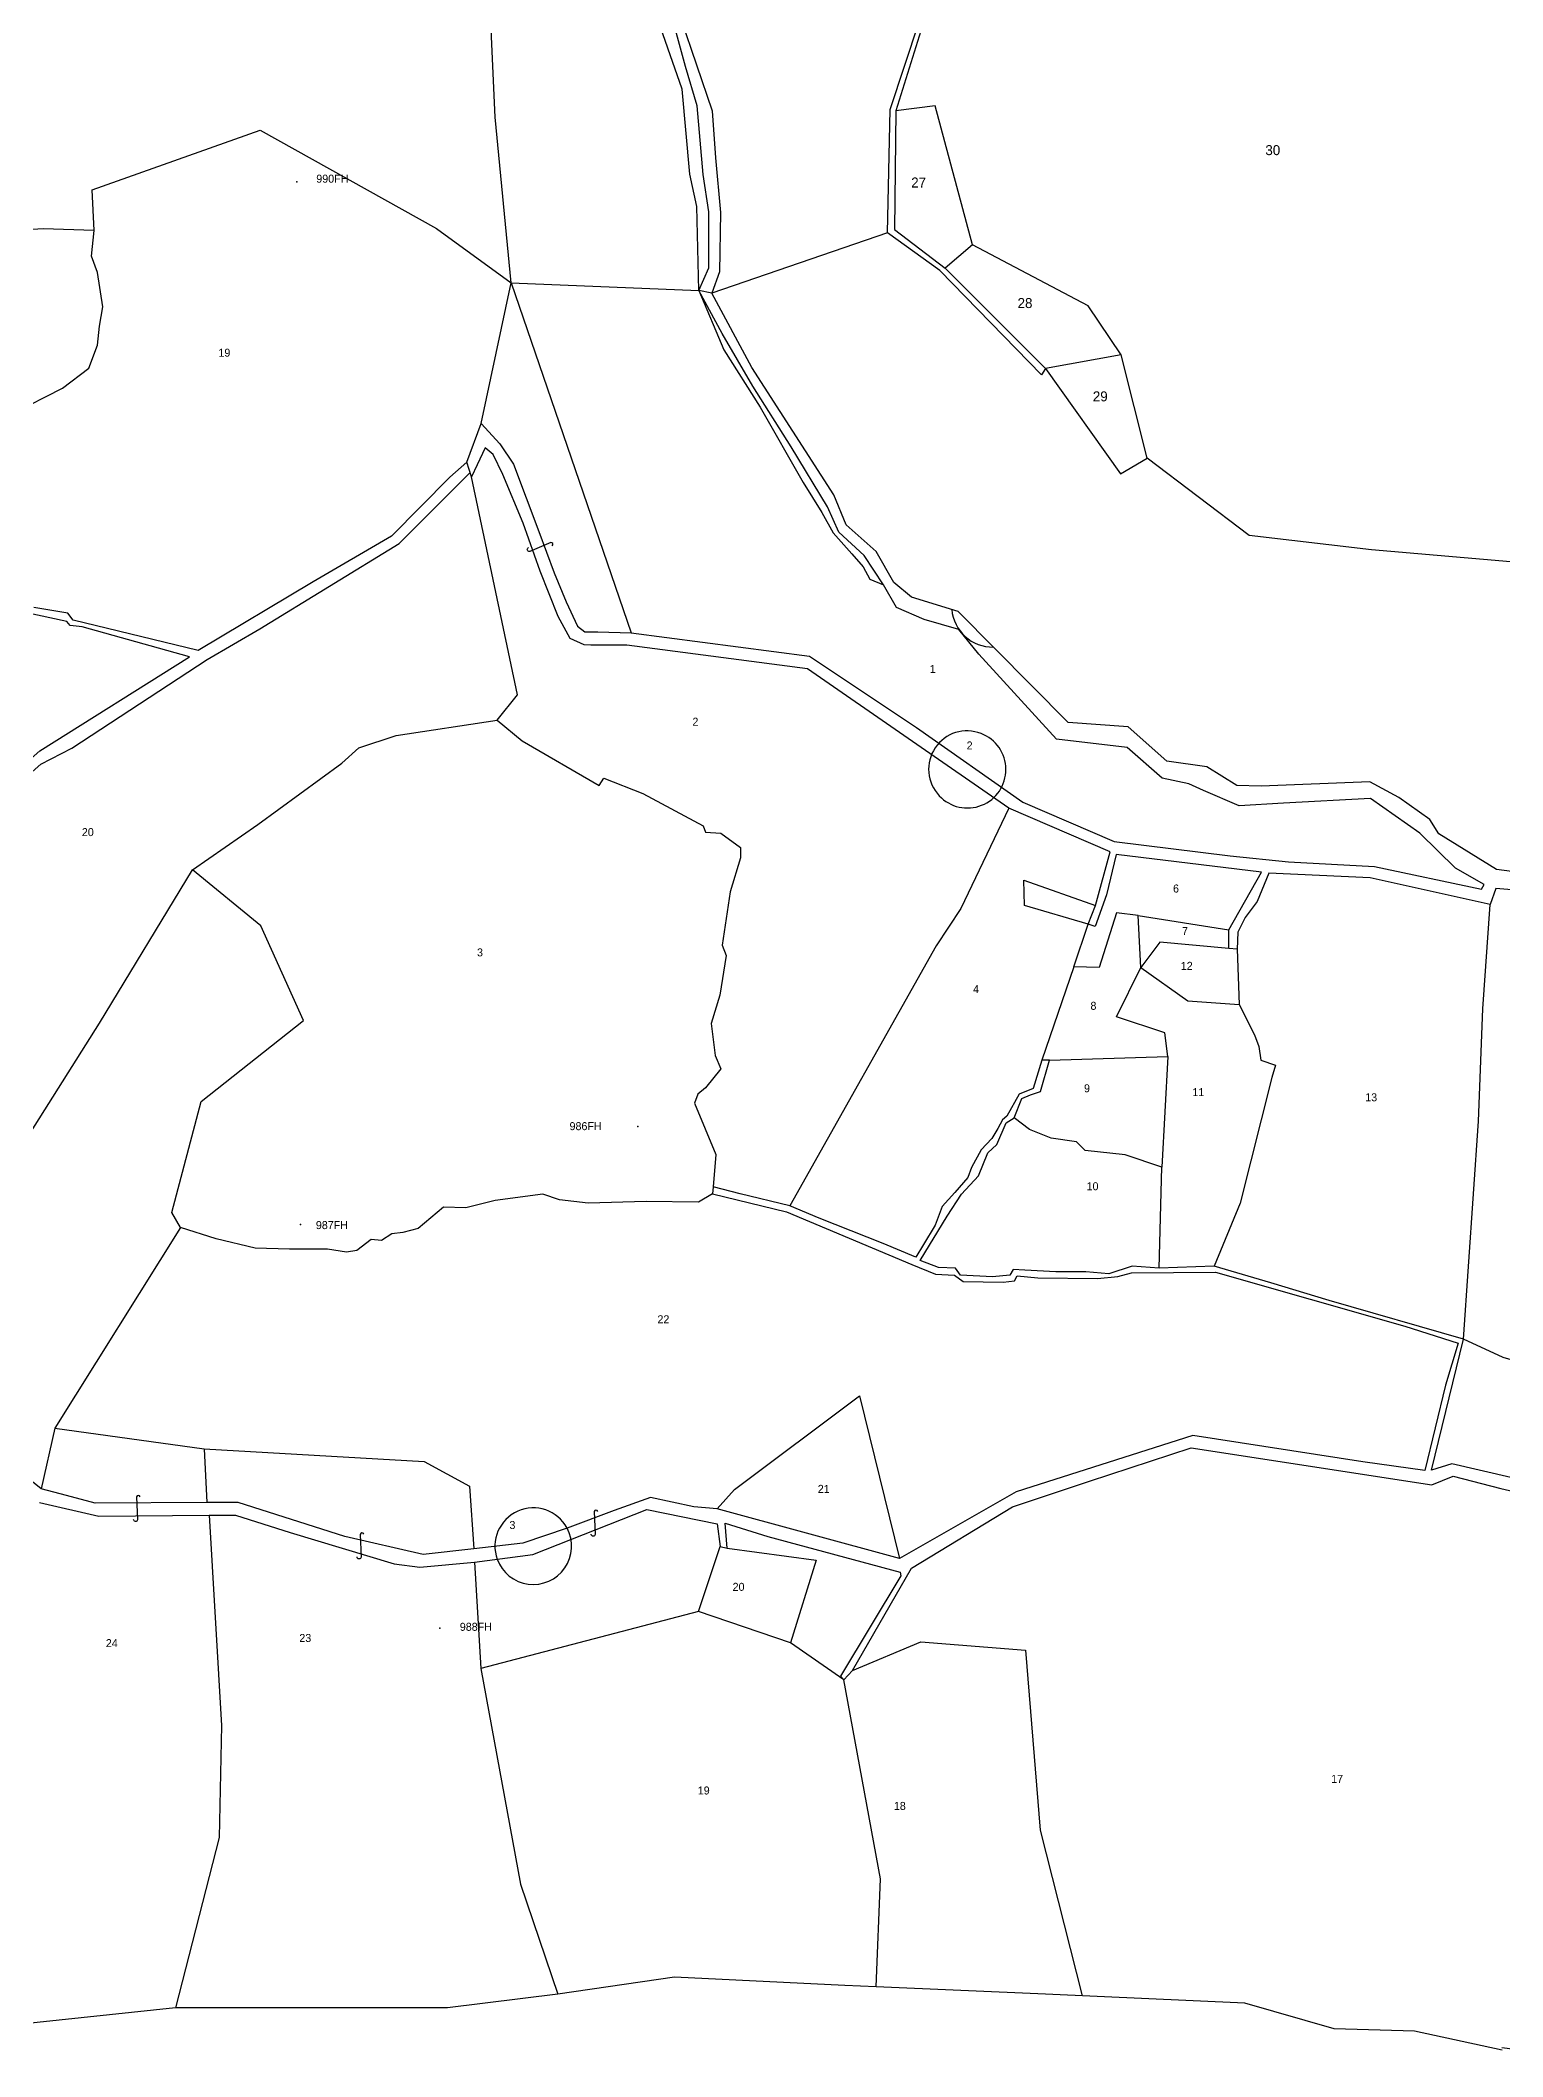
# Model space of a CAD drawing. Extents: x 149058 to 155632, y 177514 to 180719.
# Drawn here: x 151311 to 152042, y 177791 to 178799 of the extents above; entities that cross this region are included whole.
import ezdxf

# ---------------------------------------------------------------- set-up
doc = ezdxf.new("R2010")
doc.units = 0
doc.header["$MEASUREMENT"] = 0
for name, color, linetype in [('BORDER-B', 3, 'CONTINUOUS'), ('LINK', 4, 'CONTINUOUS'), ('NO', 1, 'CONTINUOUS'), ('PARCEL', 6, 'CONTINUOUS'), ('ROAD', 2, 'CONTINUOUS'), ('TRIG-P', 2, 'CONTINUOUS'), ('TRIG-T', 1, 'CONTINUOUS')]:
    doc.layers.add(name, color=color, linetype=linetype)

msp = doc.modelspace()

# ---------------------------------------------------------------- linework, layer by layer
at = {"layer": 'BORDER-B'}
for points in [[(151640.14, 178673.7), (151640.14, 178673.7), (151639.15, 178715.65), (151635.69, 178731.93), (151631.74, 178774.37), (151617.42, 178815.34), (151610.51, 178842.48), (151607.55, 178858.76), (151606.56, 178865.18), (151605.08, 178877.52), (151611.01, 178889.85), (151613.97, 178920.45), (151609.52, 178930.82), (151604.09, 178940.19), (151598.17, 178944.14)], [(152068.08, 178380.47), (152038.68, 178384.35), (152009.83, 178402.1), (152005.4, 178409.31), (151989.86, 178420.4), (151975.44, 178428.16), (151921.08, 178425.94), (151908.97, 178426.27), (151894, 178435.69), (151874.03, 178438.47), (151854.61, 178455.66), (151824.65, 178457.88), (151769.73, 178513.33), (151746.44, 178520.53), (151737.56, 178527.74), (151728.68, 178543.27), (151713.71, 178556.58), (151707.6, 178571.55), (151666.55, 178635.32), (151646.58, 178672.47), (151640.14, 178673.7), (151639.15, 178715.65), (151635.69, 178731.93), (151631.74, 178774.37), (151617.42, 178815.34)], [(151301.64, 178245.71), (151340.67, 178307.56), (151387.1, 178384.24), (151419.81, 178406.84), (151461.8, 178437.52), (151470.28, 178445.19), (151488.85, 178451.24), (151539.33, 178458.91), (151549.55, 178471.7), (151526.54, 178580.67), (151524.12, 178587.93), (151531.38, 178607.31), (151546.32, 178677.53), (151640.14, 178673.7)], [(151301.64, 178245.71), (151340.67, 178307.56), (151387.1, 178384.24), (151419.81, 178406.84), (151461.8, 178437.52), (151470.28, 178445.19), (151488.85, 178451.24), (151539.33, 178458.91), (151549.55, 178471.7), (151526.54, 178580.67), (151524.12, 178587.93), (151531.38, 178607.31), (151546.32, 178677.53), (151640.14, 178673.7)], [(152068.08, 178380.47), (152038.68, 178384.35), (152009.83, 178402.1), (152005.4, 178409.31), (151989.86, 178420.4), (151975.44, 178428.16), (151921.08, 178425.94), (151908.97, 178426.27), (151894, 178435.69), (151874.03, 178438.47), (151854.61, 178455.66), (151824.65, 178457.88), (151769.73, 178513.33), (151746.44, 178520.53), (151737.56, 178527.74), (151728.68, 178543.27), (151713.71, 178556.58), (151707.6, 178571.55), (151666.55, 178635.32), (151646.58, 178672.47), (151640.14, 178673.7)], [(152041.52, 177794.32), (151997.74, 177803.75), (151957.66, 177805), (151912.87, 177817.84), (151813.29, 177822.22), (151728.73, 177825.98), (151713.07, 177826.6), (151627.91, 177830.74), (151569.66, 177822.28), (151514.54, 177815.4), (151416.2, 177815.4), (151378.62, 177815.4), (151298.51, 177806.92), (151168.23, 177794.09), (151168.36, 177793.91)], [(152295.25, 177828.96), (152191.88, 177829.2), (152185.18, 177829.2), (152168.09, 177815.47), (152154.02, 177804.42), (152126.89, 177792.7), (152113.15, 177791.02), (152076.3, 177791.02), (152041.41, 177795.41)]]:
    msp.add_lwpolyline(points, dxfattribs=at)
at = {"layer": 'LINK'}
for points in [[(151566.82, 178546.12, 0.7746461), (151566.13, 178547.81), (151555.62, 178543.24, -0.8939598), (151555.04, 178545.2)], [(151360.98, 178070.82, 0.7746461), (151359.15, 178070.77), (151359.67, 178059.32, -0.8939598), (151357.64, 178059.48)], [(151589.64, 178063.46, 0.7746461), (151587.81, 178063.41), (151588.33, 178051.97, -0.8939598), (151586.3, 178052.12)], [(151472.67, 178052.11, 0.7746461), (151470.85, 178052.06), (151471.37, 178040.62, -0.8939598), (151469.34, 178040.77)]]:
    msp.add_lwpolyline(points, format="xyb", dxfattribs=at)
at = {"layer": 'PARCEL'}
for points in [[(151337.98, 178703.66), (151336.93, 178724.05), (151421.01, 178753.81), (151509.03, 178704.79), (151546.32, 178677.53), (151538.37, 178760.38), (151532.51, 178888.62)], [(151776.91, 178696.49), (151758.25, 178766.06), (151738.64, 178763.53)], [(151297.26, 178612.17), (151322.22, 178624.87), (151335.35, 178634.93), (151339.73, 178646.32), (151340.61, 178655.95), (151342.36, 178665.58), (151339.73, 178682.65), (151336.67, 178690.96), (151337.98, 178703.66), (151312.58, 178704.53), (151299.44, 178703.66)], [(151734.45, 178702.48), (151646.58, 178672.47)], [(152122.71, 178470.98), (152101.62, 178533.24), (151976.32, 178544.14), (151915.05, 178551.24), (151864.1, 178589.97), (151851.18, 178641.61), (151834.68, 178666), (151776.91, 178696.49), (151763.15, 178684.95)], [(151546.32, 178677.53), (151606.3, 178502.71)], [(151851.18, 178641.61), (151813.33, 178634.8)], [(151813.33, 178634.8), (151850.82, 178582.08), (151864.1, 178589.97)], [(151539.33, 178458.91), (151551.82, 178448.58), (151590.33, 178426.36), (151592.71, 178429.94), (151612.16, 178422.4), (151642.33, 178406.13), (151643.52, 178402.95), (151651.06, 178402.56), (151660.99, 178395.42), (151660.99, 178390.26), (151655.83, 178373.2), (151651.86, 178346.61), (151653.84, 178341.45), (151650.66, 178321.61), (151646.3, 178307.33), (151648.28, 178291.46), (151651.06, 178284.71), (151643.52, 178275.19), (151639.55, 178272.02), (151637.96, 178267.65), (151648.68, 178241.86), (151647.35, 178225.76)], [(151794.96, 178415), (151771.06, 178364.92), (151758.77, 178346.14), (151685.59, 178216.21)], [(151646.99, 178222.21), (151639.95, 178218.05), (151613.75, 178218.45), (151584.77, 178217.66), (151570.48, 178219.24), (151562.14, 178222.02), (151538.33, 178218.85), (151523.64, 178215.28), (151512.53, 178215.67), (151499.82, 178204.96), (151492.28, 178202.98), (151486.72, 178202.18), (151481.56, 178199.01), (151476.4, 178199.4), (151469.26, 178193.85), (151464.1, 178193.06), (151454.57, 178194.64), (151435.52, 178194.64), (151418.45, 178195.04), (151399, 178199.8), (151381.13, 178205.36), (151376.77, 178212.89), (151391.46, 178268.44), (151442.66, 178308.92), (151421.23, 178356.13), (151387.1, 178384.24)], [(151834.68, 178357.07), (151802.86, 178366.37), (151802.5, 178379.01), (151838.33, 178366.39)], [(151859.59, 178361.31), (151848.75, 178362.76), (151840.08, 178335.31), (151827.43, 178335.67), (151834.68, 178357.07)], [(151905.01, 178344.92), (151870.43, 178347.95), (151861.03, 178335.31), (151859.59, 178361.31), (151905.01, 178354.24)], [(152100.32, 178126.84), (152093.95, 178126.84), (152088.84, 178130.24), (152061.21, 178134.91), (152042.08, 178140.43), (152022.2, 178149.57), (152029.75, 178258.57), (152031.88, 178314.66), (152035.51, 178366.8)], [(151909.06, 178344.52), (151910.18, 178316.89), (151917.76, 178301.72), (151919.93, 178295.94), (151921.02, 178289.07), (151928.24, 178286.55), (151926.44, 178280.4), (151910.54, 178217.56), (151897.55, 178186.16)], [(151827.43, 178335.67), (151811.5, 178289.09)], [(151874.4, 178290.88), (151872.96, 178302.8), (151848.75, 178310.74), (151861.03, 178335.31), (151884.52, 178318.69), (151910.18, 178316.89)], [(151815.42, 178289.09), (151874.4, 178290.88), (151871.51, 178235.62)], [(151870.17, 178185.09), (151871.51, 178235.62), (151853.08, 178241.76), (151833.21, 178243.92), (151828.87, 178248.26), (151816.23, 178250.06), (151805.39, 178254.4), (151797.63, 178260.29)], [(151381.13, 178205.36), (151318.32, 178105.09), (151311.44, 178074.74)], [(151649.29, 178064.83), (151657.91, 178074.46), (151720.34, 178121.26), (151740.35, 178039.94)], [(151318.32, 178105.09), (151392.95, 178094.77), (151394.31, 178067.98)], [(151392.95, 178094.77), (151502.9, 178088.42), (151525.53, 178076.12), (151527.69, 178044.87)], [(151395.38, 178061.58), (151401.55, 177956.49), (151400.36, 177900.55), (151378.62, 177815.4)], [(151528.05, 178038.12), (151531.23, 177984.99), (151550.96, 177877.17), (151569.66, 177822.28)], [(151728.73, 177825.98), (151730.9, 177879.93), (151712.61, 177979.41), (151685.91, 177997.84), (151640.01, 178013.44), (151650.76, 178045.94)], [(151654.31, 178045.23), (151698.77, 178039.13), (151685.91, 177997.84)], [(151640.01, 178013.44), (151531.23, 177984.99)], [(151716.88, 177984.03), (151751.09, 177998.3), (151803.42, 177994.17), (151810.76, 177904.24), (151831.75, 177821.41)]]:
    msp.add_lwpolyline(points, dxfattribs=at)
for centre, radius, start, end in [((151786.93, 178516), 20.47, 184.71369, 271.19178), ((151774.11, 178434.47), 19.16, 68.29755, 223.82027), ((151774.34, 178434.31), 19.22, 222.99329, 69.12454), ((151557.4, 178046.11), 19.17, 28.24007, 199.75615), ((151557.36, 178046.2), 19.16, 200.0364, 27.95982)]:
    msp.add_arc(centre, radius, start, end, dxfattribs=at)
at = {"layer": 'ROAD'}
for points in [[(151640.14, 178673.7), (151645.19, 178685.09), (151645.19, 178712.99), (151642.24, 178731.76), (151639.28, 178766.09), (151633.38, 178785.67), (151624.79, 178817.52)], [(151631.17, 178809.52), (151646.73, 178763.53), (151648.48, 178740.09), (151650.89, 178712.76), (151650.45, 178682.98), (151646.58, 178672.47)], [(151752.67, 178808.87), (151738.64, 178763.53), (151737.95, 178704.23), (151763.15, 178684.95), (151813.33, 178634.8), (151811.36, 178631.51), (151760.52, 178683.64), (151734.45, 178702.48), (151735.76, 178764.24), (151750.24, 178807.98)], [(151531.38, 178607.31), (151540.64, 178597.1), (151547.53, 178586.97), (151560.1, 178553.35), (151567.8, 178532.68), (151573.88, 178518.1), (151579.55, 178505.95), (151583.2, 178503.11), (151589.68, 178503.11), (151606.3, 178502.71), (151695.46, 178490.96), (151748.96, 178455.31), (151802.05, 178418.04), (151847.65, 178398.39), (151905.61, 178391.1), (151934.79, 178388.26), (151977.75, 178385.83), (152031.24, 178374.49), (152032.46, 178376.92), (152018.27, 178385.02), (152000.44, 178402.44), (151975.72, 178419.86), (151932.35, 178417.43), (151910.06, 178416.22), (151892.23, 178423.91), (151884.94, 178427.15), (151871.56, 178429.99), (151854.13, 178445.38), (151818.88, 178449.43), (151779.97, 178491.97), (151770.08, 178504.37), (151752.65, 178509.23), (151738.87, 178515.31), (151732.39, 178526.65), (151722.66, 178541.24), (151710.1, 178552.99), (151704.42, 178565.54), (151686.19, 178595.52), (151667.14, 178625.91), (151651.74, 178652.24), (151640.14, 178673.7), (151652.55, 178644.14), (151670.79, 178615.37), (151692.27, 178577.7), (151701.59, 178562.71), (151707.26, 178552.58), (151716.58, 178542.05), (151722.26, 178535.57), (151725.5, 178529.49), (151732.39, 178526.65)], [(152076.85, 178371.66), (152038.35, 178374.9), (152035.51, 178366.8), (151975.53, 178380.17), (151924.87, 178382.6), (151919.19, 178368.42), (151913.12, 178360.32), (151909.47, 178353.03), (151909.06, 178344.52), (151905.01, 178344.92), (151905.01, 178354.24), (151921.22, 178383), (151848.68, 178391.92), (151843.81, 178371.66), (151838.14, 178355.86), (151834.68, 178357.07), (151838.33, 178366.39), (151845.62, 178393.12), (151794.96, 178415), (151694.45, 178484.68), (151604.07, 178496.43), (151586.24, 178496.43), (151582.79, 178496.63), (151575.9, 178499.87), (151569.82, 178510.81), (151560.91, 178533.49), (151552.4, 178557.4), (151542.26, 178581.7), (151537.4, 178591.83), (151533.35, 178595.07), (151529.29, 178586.56), (151526.54, 178580.67)], [(151281.92, 178411.02), (151311.36, 178436.99), (151326.83, 178445.05), (151394.38, 178489.37), (151420.71, 178504.61), (151490.34, 178547.2), (151525.82, 178582.82)], [(151524.12, 178587.93), (151515.62, 178580.36), (151486.53, 178550.93), (151447.38, 178528.08), (151389.88, 178493.8), (151327.52, 178509.03), (151324.75, 178512.49), (151307.78, 178515.26)], [(151385.65, 178490.68), (151331.96, 178505.57), (151326.07, 178506.26), (151324.34, 178508.34), (151303.55, 178512.84), (151300.78, 178515.61), (151267.53, 178525.65), (151260.6, 178537.08), (151244.32, 178537.42), (151233.92, 178509.38), (151239.81, 178473.71), (151208.63, 178460.55), (151217.3, 178425.58), (151181.96, 178415.54), (151149.4, 178422.12), (151126.53, 178423.5), (151124.8, 178414.85), (151124.11, 178398.92), (151177.46, 178391.65), (151256.79, 178403.07), (151282.42, 178418.65), (151310.83, 178443.59), (151385.65, 178490.68)], [(152088.92, 178070.51), (152016.46, 178087.3), (152006.29, 178084.21), (152022.2, 178149.57), (151955.04, 178169), (151925.88, 178177.84), (151897.55, 178186.16), (151870.17, 178185.09), (151856.65, 178186.16), (151844.91, 178182.25), (151833.53, 178183.32), (151818.59, 178183.32), (151802.94, 178184.03), (151797.25, 178184.38), (151795.47, 178181.54), (151786.94, 178180.83), (151770.93, 178181.54), (151768.44, 178185.09), (151759.91, 178185.45), (151750.66, 178189), (151764.17, 178211.05), (151771.29, 178222.07), (151779.82, 178231.31), (151784.45, 178242.69), (151789.07, 178246.96), (151793.72, 178257.8), (151797.63, 178260.29), (151801.54, 178269.89), (151805.81, 178271.67), (151810.79, 178273.45), (151815.42, 178289.09), (151811.5, 178289.09), (151807.23, 178274.87), (151800.12, 178272.02), (151794.07, 178261), (151791.94, 178259.23), (151789.45, 178254.96), (151786.61, 178249.98), (151781.27, 178244.29), (151776.29, 178235.4), (151774.51, 178230.43), (151768.11, 178222.96), (151761.71, 178215.85), (151758.15, 178206.61), (151752.46, 178197.01), (151748.55, 178190.61), (151732.19, 178197.36), (151700.18, 178210.16), (151685.59, 178216.21), (151660.7, 178222.25), (151647.35, 178225.76), (151646.99, 178222.21), (151683.98, 178213.32), (151746.58, 178187.01), (151758.32, 178182.03), (151767.92, 178181.68), (151772.19, 178178.48), (151792.11, 178178.12), (151797.8, 178178.83), (151799.22, 178181.32), (151809.54, 178180.25), (151839.41, 178179.9), (151849.56, 178181.01), (151856.32, 178182.79), (151898.29, 178183.14), (151992.9, 178156.12), (152019.57, 178147.59), (152013.17, 178126.61), (152002.84, 178084.03), (151971.89, 178088.29), (151886.89, 178101.45), (151798.68, 178073.36), (151740.35, 178039.94), (151649.29, 178064.83), (151637.56, 178065.89), (151615.9, 178070.47), (151597.76, 178064.07), (151574.29, 178055.18), (151552.23, 178047.72), (151527.69, 178044.87), (151502.44, 178042.03), (151463.31, 178050.92), (151409.96, 178067.98), (151394.31, 178067.98), (151338.47, 178067.63), (151324.24, 178071.54), (151311.44, 178074.74), (151299.35, 178084.69)], [(151310.73, 178067.98), (151340.25, 178061.23), (151395.38, 178061.58), (151408.54, 178061.58), (151435.93, 178053.05), (151487.86, 178037.41), (151500.66, 178035.63), (151528.05, 178038.12), (151557.21, 178042.03), (151614.12, 178064.43), (151649.33, 178057.31), (151650.76, 178045.94), (151654.31, 178045.23), (151653.25, 178057.67), (151674.59, 178050.92), (151740.71, 178033.1), (151741.06, 178031.32), (151710.83, 177981.19), (151712.61, 177979.41), (151716.88, 177984.03), (151746.4, 178035.23), (151796.91, 178065.8), (151835.32, 178078.6), (151886.18, 178095.31), (152006.4, 178076.83), (152017.07, 178081.09), (152040.9, 178075.05), (152140.06, 178051.92)]]:
    msp.add_lwpolyline(points, dxfattribs=at)
at = {"layer": 'TRIG-P'}
for p in [(151439.2, 178728.07), (151609.63, 178255.85), (151441.07, 178207), (151510.74, 178005.15)]:
    msp.add_point(p, dxfattribs=at)

# ---------------------------------------------------------------- texts
at = {"layer": 'NO'}
for s, height, p in [('30', 5, (151923.2, 178741.38)), ('27', 5, (151746.24, 178725.19)), ('28', 5, (151799.39, 178664.95)), ('19', 4, (151400.07, 178640.63)), ('29', 5, (151836.99, 178618.31)), ('1', 4, (151755.53, 178482.62)), ('2', 4, (151636.93, 178456.21)), ('2', 4, (151773.94, 178444.33)), ('20', 4, (151331.83, 178401.04)), ('6', 4, (151877.07, 178372.84)), ('7', 4, (151881.58, 178351.58)), ('3', 4, (151529.29, 178340.92)), ('12', 4, (151880.94, 178334.19)), ('4', 4, (151777.16, 178322.6)), ('8', 4, (151835.81, 178314.22)), ('9', 4, (151832.59, 178273)), ('11', 4, (151886.74, 178271.07)), ('13', 4, (151973.11, 178268.49)), ('10', 4, (151833.88, 178224.05)), ('22', 4, (151619.45, 178157.56)), ('21', 4, (151699.55, 178072.79)), ('3', 4, (151545.49, 178054.75)), ('20', 4, (151657, 178023.84)), ('24', 4, (151343.82, 177995.71)), ('23', 4, (151440.5, 177998.29)), ('19', 4, (151639.6, 177922.07)), ('17', 4, (151956.09, 177927.86)), ('18', 4, (151737.58, 177914.34))]:
    msp.add_text(s, height=height, dxfattribs=at).set_placement(p)
at = {"layer": 'TRIG-T'}
for s, p in [('990FH', (151448.97, 178727.61)), ('986FH', (151575.52, 178254.08)), ('987FH', (151448.76, 178204.63)), ('988FH', (151520.69, 178003.86))]:
    msp.add_text(s, height=4, dxfattribs=at).set_placement(p)

doc.saveas('drawing.dxf')
